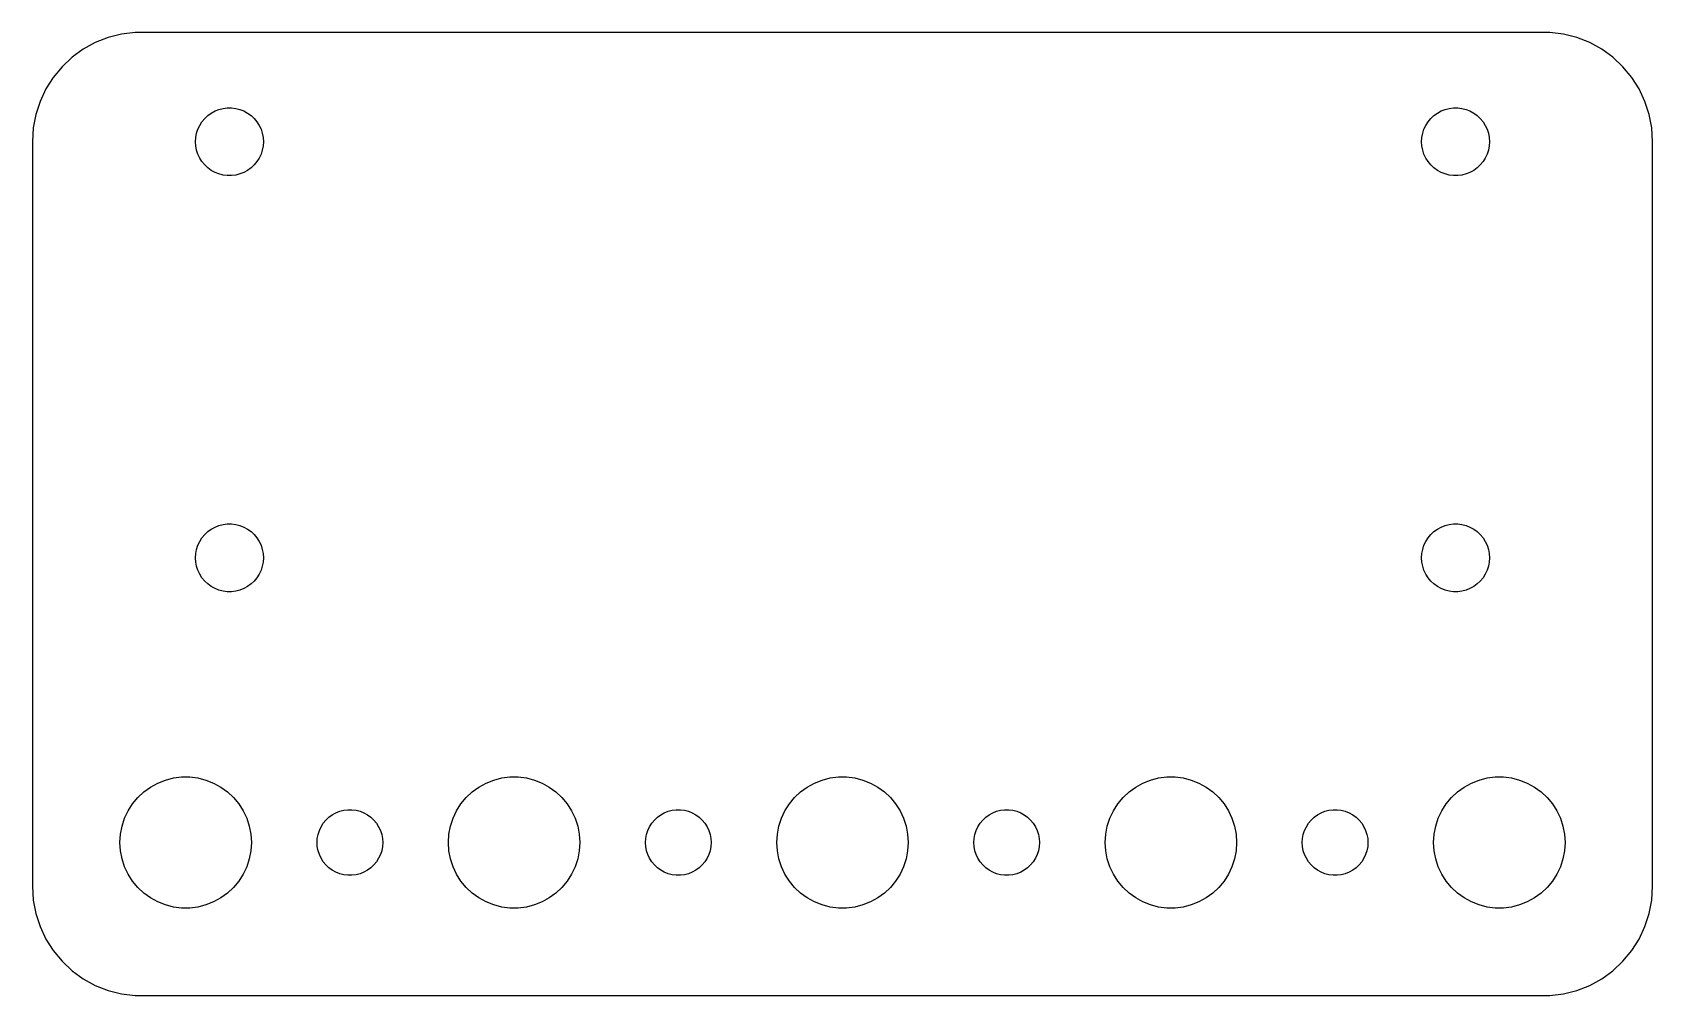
# Model space of a CAD drawing. Header units: metres. Extents: x -37 to 37, y -22 to 22.
import ezdxf

# ---------------------------------------------------------------- set-up
doc = ezdxf.new("R2010")
doc.units = ezdxf.units.M

msp = doc.modelspace()

# ---------------------------------------------------------------- linework, layer by layer
for p, q in [((-34.1289, 21.5241), (-34.6791, 21.2216)), ((-33.5451, 21.7553), (-34.1289, 21.5241)), ((-32.9369, 21.9114), (-33.5451, 21.7553)), ((-32.3139, 21.9901), (-32.9369, 21.9114)), ((32.3139, 21.9901), (-32.3139, 21.9901)), ((32.9369, 21.9114), (32.3139, 21.9901)), ((33.5451, 21.7553), (32.9369, 21.9114)), ((34.1289, 21.5241), (33.5451, 21.7553)), ((34.6791, 21.2216), (34.1289, 21.5241)), ((-35.1871, 20.8526), (-35.6448, 20.4227)), ((-34.6791, 21.2216), (-35.1871, 20.8526)), ((35.1871, 20.8526), (34.6791, 21.2216)), ((35.6448, 20.4227), (35.1871, 20.8526)), ((-35.6448, 20.4227), (-36.0451, 19.9389)), ((36.0451, 19.9389), (35.6448, 20.4227)), ((-36.3815, 19.4088), (-36.6489, 18.8406)), ((-36.0451, 19.9389), (-36.3815, 19.4088)), ((36.3815, 19.4088), (36.0451, 19.9389)), ((36.6489, 18.8406), (36.3815, 19.4088)), ((-36.6489, 18.8406), (-36.8429, 18.2434)), ((-28.479, 18.4741), (-28.2904, 18.5225)), ((-28.2904, 18.5225), (-28.0973, 18.5469)), ((-28.0973, 18.5469), (-27.9027, 18.5469)), ((-27.9027, 18.5469), (-27.7095, 18.5225)), ((-27.7095, 18.5225), (-27.521, 18.4741)), ((27.521, 18.4741), (27.7095, 18.5225)), ((27.7095, 18.5225), (27.9027, 18.5469)), ((27.9027, 18.5469), (28.0973, 18.5469)), ((28.0973, 18.5469), (28.2904, 18.5225)), ((28.2904, 18.5225), (28.479, 18.4741)), ((36.8429, 18.2434), (36.6489, 18.8406)), ((-36.8429, 18.2434), (-36.9606, 17.6267)), ((-29.3583, 17.7467), (-29.254, 17.9111)), ((-29.254, 17.9111), (-29.1299, 18.061)), ((-29.1299, 18.061), (-28.988, 18.1943)), ((-28.988, 18.1943), (-28.8305, 18.3087)), ((-28.8305, 18.3087), (-28.66, 18.4025)), ((-28.66, 18.4025), (-28.479, 18.4741)), ((-27.521, 18.4741), (-27.34, 18.4025)), ((-27.34, 18.4025), (-27.1695, 18.3087)), ((-27.1695, 18.3087), (-27.012, 18.1943)), ((-27.012, 18.1943), (-26.8701, 18.061)), ((-26.8701, 18.061), (-26.746, 17.9111)), ((-26.746, 17.9111), (-26.6417, 17.7467)), ((26.6417, 17.7467), (26.746, 17.9111)), ((26.746, 17.9111), (26.8701, 18.061)), ((26.8701, 18.061), (27.012, 18.1943)), ((27.012, 18.1943), (27.1695, 18.3087)), ((27.1695, 18.3087), (27.34, 18.4025)), ((27.34, 18.4025), (27.521, 18.4741)), ((28.479, 18.4741), (28.66, 18.4025)), ((28.66, 18.4025), (28.8305, 18.3087)), ((28.8305, 18.3087), (28.988, 18.1943)), ((28.988, 18.1943), (29.1299, 18.061)), ((29.1299, 18.061), (29.254, 17.9111)), ((29.254, 17.9111), (29.3583, 17.7467)), ((36.9606, 17.6267), (36.8429, 18.2434)), ((-36.9606, 17.6267), (-37, 17)), ((-29.55, 17), (-29.5378, 17.1943)), ((-29.5378, 17.1943), (-29.5013, 17.3855)), ((-29.5013, 17.3855), (-29.4411, 17.5706)), ((-29.4411, 17.5706), (-29.3583, 17.7467)), ((-26.6417, 17.7467), (-26.5588, 17.5706)), ((-26.5588, 17.5706), (-26.4987, 17.3855)), ((-26.4987, 17.3855), (-26.4622, 17.1943)), ((-26.4622, 17.1943), (-26.45, 17)), ((26.45, 17), (26.4622, 17.1943)), ((26.4622, 17.1943), (26.4987, 17.3855)), ((26.4987, 17.3855), (26.5588, 17.5706)), ((26.5588, 17.5706), (26.6417, 17.7467)), ((29.3583, 17.7467), (29.4411, 17.5706)), ((29.4411, 17.5706), (29.5013, 17.3855)), ((29.5013, 17.3855), (29.5378, 17.1943)), ((29.5378, 17.1943), (29.55, 17)), ((37, 17), (36.9606, 17.6267)), ((-37, 17), (-37, -17)), ((-29.5378, 16.8057), (-29.55, 17)), ((-29.5013, 16.6145), (-29.5378, 16.8057)), ((-29.4411, 16.4294), (-29.5013, 16.6145)), ((-29.3583, 16.2533), (-29.4411, 16.4294)), ((-26.5588, 16.4294), (-26.6417, 16.2533)), ((-26.4987, 16.6145), (-26.5588, 16.4294)), ((-26.4622, 16.8057), (-26.4987, 16.6145)), ((-26.45, 17), (-26.4622, 16.8057)), ((26.4622, 16.8057), (26.45, 17)), ((26.4987, 16.6145), (26.4622, 16.8057)), ((26.5588, 16.4294), (26.4987, 16.6145)), ((26.6417, 16.2533), (26.5588, 16.4294)), ((29.4411, 16.4294), (29.3583, 16.2533)), ((29.5013, 16.6145), (29.4411, 16.4294)), ((29.5378, 16.8057), (29.5013, 16.6145)), ((29.55, 17), (29.5378, 16.8057)), ((37, -17), (37, 17)), ((-29.254, 16.0889), (-29.3583, 16.2533)), ((-29.1299, 15.9389), (-29.254, 16.0889)), ((-28.988, 15.8057), (-29.1299, 15.9389)), ((-28.8305, 15.6913), (-28.988, 15.8057)), ((-28.66, 15.5975), (-28.8305, 15.6913)), ((-28.479, 15.5258), (-28.66, 15.5975)), ((-27.34, 15.5975), (-27.521, 15.5258)), ((-27.1695, 15.6913), (-27.34, 15.5975)), ((-27.012, 15.8057), (-27.1695, 15.6913)), ((-26.8701, 15.9389), (-27.012, 15.8057)), ((-26.746, 16.0889), (-26.8701, 15.9389)), ((-26.6417, 16.2533), (-26.746, 16.0889)), ((26.746, 16.0889), (26.6417, 16.2533)), ((26.8701, 15.9389), (26.746, 16.0889)), ((27.012, 15.8057), (26.8701, 15.9389)), ((27.1695, 15.6913), (27.012, 15.8057)), ((27.34, 15.5975), (27.1695, 15.6913)), ((27.521, 15.5258), (27.34, 15.5975)), ((28.66, 15.5975), (28.479, 15.5258)), ((28.8305, 15.6913), (28.66, 15.5975)), ((28.988, 15.8057), (28.8305, 15.6913)), ((29.1299, 15.9389), (28.988, 15.8057)), ((29.254, 16.0889), (29.1299, 15.9389)), ((29.3583, 16.2533), (29.254, 16.0889)), ((-28.2904, 15.4774), (-28.479, 15.5258)), ((-28.0973, 15.453), (-28.2904, 15.4774)), ((-27.9027, 15.453), (-28.0973, 15.453)), ((-27.7095, 15.4774), (-27.9027, 15.453)), ((-27.521, 15.5258), (-27.7095, 15.4774)), ((27.7095, 15.4774), (27.521, 15.5258)), ((27.9027, 15.453), (27.7095, 15.4774)), ((28.0973, 15.453), (27.9027, 15.453)), ((28.2904, 15.4774), (28.0973, 15.453)), ((28.479, 15.5258), (28.2904, 15.4774)), ((-28.988, -0.805695), (-28.8305, -0.691284)), ((-28.8305, -0.691284), (-28.66, -0.597504)), ((-28.66, -0.597504), (-28.479, -0.525848)), ((-28.479, -0.525848), (-28.2904, -0.477448)), ((-28.2904, -0.477448), (-28.0973, -0.453049)), ((-28.0973, -0.453049), (-27.9027, -0.453049)), ((-27.9027, -0.453049), (-27.7095, -0.477448)), ((-27.7095, -0.477448), (-27.521, -0.525848)), ((-27.521, -0.525848), (-27.34, -0.597504)), ((-27.34, -0.597504), (-27.1695, -0.691284)), ((-27.1695, -0.691284), (-27.012, -0.805695)), ((27.012, -0.805695), (27.1695, -0.691284)), ((27.1695, -0.691284), (27.34, -0.597504)), ((27.34, -0.597504), (27.521, -0.525848)), ((27.521, -0.525848), (27.7095, -0.477448)), ((27.7095, -0.477448), (27.9027, -0.453049)), ((27.9027, -0.453049), (28.0973, -0.453049)), ((28.0973, -0.453049), (28.2904, -0.477448)), ((28.2904, -0.477448), (28.479, -0.525848)), ((28.479, -0.525848), (28.66, -0.597504)), ((28.66, -0.597504), (28.8305, -0.691284)), ((28.8305, -0.691284), (28.988, -0.805695)), ((-29.5013, -1.61452), (-29.4411, -1.4294)), ((-29.4411, -1.4294), (-29.3583, -1.25328)), ((-29.3583, -1.25328), (-29.254, -1.08893)), ((-29.254, -1.08893), (-29.1299, -0.93895)), ((-29.1299, -0.93895), (-28.988, -0.805695)), ((-27.012, -0.805695), (-26.8701, -0.93895)), ((-26.8701, -0.93895), (-26.746, -1.08893)), ((-26.746, -1.08893), (-26.6417, -1.25328)), ((-26.6417, -1.25328), (-26.5588, -1.4294)), ((-26.5588, -1.4294), (-26.4987, -1.61452)), ((26.4987, -1.61452), (26.5588, -1.4294)), ((26.5588, -1.4294), (26.6417, -1.25328)), ((26.6417, -1.25328), (26.746, -1.08893)), ((26.746, -1.08893), (26.8701, -0.93895)), ((26.8701, -0.93895), (27.012, -0.805695)), ((28.988, -0.805695), (29.1299, -0.93895)), ((29.1299, -0.93895), (29.254, -1.08893)), ((29.254, -1.08893), (29.3583, -1.25328)), ((29.3583, -1.25328), (29.4411, -1.4294)), ((29.4411, -1.4294), (29.5013, -1.61452)), ((-29.55, -2), (-29.5378, -1.80573)), ((-29.5378, -2.19426), (-29.55, -2)), ((-29.5378, -1.80573), (-29.5013, -1.61452)), ((-29.5013, -2.38547), (-29.5378, -2.19426)), ((-26.4987, -1.61452), (-26.4622, -1.80573)), ((-26.4622, -2.19426), (-26.4987, -2.38547)), ((-26.4622, -1.80573), (-26.45, -2)), ((-26.45, -2), (-26.4622, -2.19426)), ((26.45, -2), (26.4622, -1.80573)), ((26.4622, -2.19426), (26.45, -2)), ((26.4622, -1.80573), (26.4987, -1.61452)), ((26.4987, -2.38547), (26.4622, -2.19426)), ((29.5013, -1.61452), (29.5378, -1.80573)), ((29.5378, -2.19426), (29.5013, -2.38547)), ((29.5378, -1.80573), (29.55, -2)), ((29.55, -2), (29.5378, -2.19426)), ((-29.4411, -2.57059), (-29.5013, -2.38547)), ((-29.3583, -2.7467), (-29.4411, -2.57059)), ((-29.254, -2.91106), (-29.3583, -2.7467)), ((-29.1299, -3.06104), (-29.254, -2.91106)), ((-26.746, -2.91106), (-26.8701, -3.06104)), ((-26.6417, -2.7467), (-26.746, -2.91106)), ((-26.5588, -2.57059), (-26.6417, -2.7467)), ((-26.4987, -2.38547), (-26.5588, -2.57059)), ((26.5588, -2.57059), (26.4987, -2.38547)), ((26.6417, -2.7467), (26.5588, -2.57059)), ((26.746, -2.91106), (26.6417, -2.7467)), ((26.8701, -3.06104), (26.746, -2.91106)), ((29.254, -2.91106), (29.1299, -3.06104)), ((29.3583, -2.7467), (29.254, -2.91106)), ((29.4411, -2.57059), (29.3583, -2.7467)), ((29.5013, -2.38547), (29.4411, -2.57059)), ((-28.988, -3.19429), (-29.1299, -3.06104)), ((-28.8305, -3.3087), (-28.988, -3.19429)), ((-28.66, -3.40248), (-28.8305, -3.3087)), ((-28.479, -3.47414), (-28.66, -3.40248)), ((-28.2904, -3.52254), (-28.479, -3.47414)), ((-28.0973, -3.54694), (-28.2904, -3.52254)), ((-27.9027, -3.54694), (-28.0973, -3.54694)), ((-27.7095, -3.52254), (-27.9027, -3.54694)), ((-27.521, -3.47414), (-27.7095, -3.52254)), ((-27.34, -3.40248), (-27.521, -3.47414)), ((-27.1695, -3.3087), (-27.34, -3.40248)), ((-27.012, -3.19429), (-27.1695, -3.3087)), ((-26.8701, -3.06104), (-27.012, -3.19429)), ((27.012, -3.19429), (26.8701, -3.06104)), ((27.1695, -3.3087), (27.012, -3.19429)), ((27.34, -3.40248), (27.1695, -3.3087)), ((27.521, -3.47414), (27.34, -3.40248)), ((27.7095, -3.52254), (27.521, -3.47414)), ((27.9027, -3.54694), (27.7095, -3.52254)), ((28.0973, -3.54694), (27.9027, -3.54694)), ((28.2904, -3.52254), (28.0973, -3.54694)), ((28.479, -3.47414), (28.2904, -3.52254)), ((28.66, -3.40248), (28.479, -3.47414)), ((28.8305, -3.3087), (28.66, -3.40248)), ((28.988, -3.19429), (28.8305, -3.3087)), ((29.1299, -3.06104), (28.988, -3.19429)), ((-31.9123, -12.6884), (-31.6075, -12.467)), ((-31.6075, -12.467), (-31.2773, -12.2855)), ((-31.2773, -12.2855), (-30.927, -12.1468)), ((-30.927, -12.1468), (-30.5621, -12.0531)), ((-30.5621, -12.0531), (-30.1884, -12.0059)), ((-30.1884, -12.0059), (-29.8116, -12.0059)), ((-29.8116, -12.0059), (-29.4379, -12.0531)), ((-29.4379, -12.0531), (-29.0729, -12.1468)), ((-29.0729, -12.1468), (-28.7227, -12.2855)), ((-28.7227, -12.2855), (-28.3925, -12.467)), ((-28.3925, -12.467), (-28.0877, -12.6884)), ((-16.9123, -12.6884), (-16.6075, -12.467)), ((-16.6075, -12.467), (-16.2773, -12.2855)), ((-16.2773, -12.2855), (-15.927, -12.1468)), ((-15.927, -12.1468), (-15.5621, -12.0531)), ((-15.5621, -12.0531), (-15.1884, -12.0059)), ((-15.1884, -12.0059), (-14.8116, -12.0059)), ((-14.8116, -12.0059), (-14.4379, -12.0531)), ((-14.4379, -12.0531), (-14.0729, -12.1468)), ((-14.0729, -12.1468), (-13.7227, -12.2855)), ((-13.7227, -12.2855), (-13.3925, -12.467)), ((-13.3925, -12.467), (-13.0877, -12.6884)), ((-1.91226, -12.6884), (-1.60747, -12.467)), ((-1.60747, -12.467), (-1.27733, -12.2855)), ((-1.27733, -12.2855), (-0.927048, -12.1468)), ((-0.927048, -12.1468), (-0.562134, -12.0531)), ((-0.562134, -12.0531), (-0.18837, -12.0059)), ((-0.18837, -12.0059), (0.18837, -12.0059)), ((0.18837, -12.0059), (0.562134, -12.0531)), ((0.562134, -12.0531), (0.927048, -12.1468)), ((0.927048, -12.1468), (1.27733, -12.2855)), ((1.27733, -12.2855), (1.60747, -12.467)), ((1.60747, -12.467), (1.91226, -12.6884)), ((13.0877, -12.6884), (13.3925, -12.467)), ((13.3925, -12.467), (13.7227, -12.2855)), ((13.7227, -12.2855), (14.0729, -12.1468)), ((14.0729, -12.1468), (14.4379, -12.0531)), ((14.4379, -12.0531), (14.8116, -12.0059)), ((14.8116, -12.0059), (15.1884, -12.0059)), ((15.1884, -12.0059), (15.5621, -12.0531)), ((15.5621, -12.0531), (15.927, -12.1468)), ((15.927, -12.1468), (16.2773, -12.2855)), ((16.2773, -12.2855), (16.6075, -12.467)), ((16.6075, -12.467), (16.9123, -12.6884)), ((28.0877, -12.6884), (28.3925, -12.467)), ((28.3925, -12.467), (28.7227, -12.2855)), ((28.7227, -12.2855), (29.0729, -12.1468)), ((29.0729, -12.1468), (29.4379, -12.0531)), ((29.4379, -12.0531), (29.8116, -12.0059)), ((29.8116, -12.0059), (30.1884, -12.0059)), ((30.1884, -12.0059), (30.5621, -12.0531)), ((30.5621, -12.0531), (30.927, -12.1468)), ((30.927, -12.1468), (31.2773, -12.2855)), ((31.2773, -12.2855), (31.6075, -12.467)), ((31.6075, -12.467), (31.9123, -12.6884)), ((-32.6289, -13.5547), (-32.427, -13.2366)), ((-32.427, -13.2366), (-32.1869, -12.9464)), ((-32.1869, -12.9464), (-31.9123, -12.6884)), ((-28.0877, -12.6884), (-27.8131, -12.9464)), ((-27.8131, -12.9464), (-27.5729, -13.2366)), ((-27.5729, -13.2366), (-27.3711, -13.5547)), ((-17.6289, -13.5547), (-17.427, -13.2366)), ((-17.427, -13.2366), (-17.1869, -12.9464)), ((-17.1869, -12.9464), (-16.9123, -12.6884)), ((-13.0877, -12.6884), (-12.8131, -12.9464)), ((-12.8131, -12.9464), (-12.5729, -13.2366)), ((-12.5729, -13.2366), (-12.3711, -13.5547)), ((-2.62891, -13.5547), (-2.42705, -13.2366)), ((-2.42705, -13.2366), (-2.1869, -12.9464)), ((-2.1869, -12.9464), (-1.91226, -12.6884)), ((1.91226, -12.6884), (2.1869, -12.9464)), ((2.1869, -12.9464), (2.42705, -13.2366)), ((2.42705, -13.2366), (2.62891, -13.5547)), ((12.3711, -13.5547), (12.5729, -13.2366)), ((12.5729, -13.2366), (12.8131, -12.9464)), ((12.8131, -12.9464), (13.0877, -12.6884)), ((16.9123, -12.6884), (17.1869, -12.9464)), ((17.1869, -12.9464), (17.427, -13.2366)), ((17.427, -13.2366), (17.6289, -13.5547)), ((27.3711, -13.5547), (27.5729, -13.2366)), ((27.5729, -13.2366), (27.8131, -12.9464)), ((27.8131, -12.9464), (28.0877, -12.6884)), ((31.9123, -12.6884), (32.1869, -12.9464)), ((32.1869, -12.9464), (32.427, -13.2366)), ((32.427, -13.2366), (32.6289, -13.5547)), ((-32.9057, -14.2539), (-32.7893, -13.8956)), ((-32.7893, -13.8956), (-32.6289, -13.5547)), ((-27.3711, -13.5547), (-27.2107, -13.8956)), ((-27.2107, -13.8956), (-27.0942, -14.2539)), ((-23.7135, -14.1183), (-23.5934, -13.9732)), ((-23.5934, -13.9732), (-23.4561, -13.8442)), ((-23.4561, -13.8442), (-23.3037, -13.7335)), ((-23.3037, -13.7335), (-23.1387, -13.6427)), ((-23.1387, -13.6427), (-22.9635, -13.5734)), ((-22.9635, -13.5734), (-22.7811, -13.5266)), ((-22.7811, -13.5266), (-22.5942, -13.5029)), ((-22.5942, -13.5029), (-22.4058, -13.5029)), ((-22.4058, -13.5029), (-22.2189, -13.5266)), ((-22.2189, -13.5266), (-22.0365, -13.5734)), ((-22.0365, -13.5734), (-21.8613, -13.6427)), ((-21.8613, -13.6427), (-21.6963, -13.7335)), ((-21.6963, -13.7335), (-21.5439, -13.8442)), ((-21.5439, -13.8442), (-21.4065, -13.9732)), ((-21.4065, -13.9732), (-21.2865, -14.1183)), ((-17.9057, -14.2539), (-17.7893, -13.8956)), ((-17.7893, -13.8956), (-17.6289, -13.5547)), ((-12.3711, -13.5547), (-12.2107, -13.8956)), ((-12.2107, -13.8956), (-12.0942, -14.2539)), ((-8.71352, -14.1183), (-8.59344, -13.9732)), ((-8.59344, -13.9732), (-8.45613, -13.8442)), ((-8.45613, -13.8442), (-8.30373, -13.7335)), ((-8.30373, -13.7335), (-8.13866, -13.6427)), ((-8.13866, -13.6427), (-7.96352, -13.5734)), ((-7.96352, -13.5734), (-7.78107, -13.5266)), ((-7.78107, -13.5266), (-7.59418, -13.5029)), ((-7.59418, -13.5029), (-7.40581, -13.5029)), ((-7.40581, -13.5029), (-7.21892, -13.5266)), ((-7.21892, -13.5266), (-7.03647, -13.5734)), ((-7.03647, -13.5734), (-6.86133, -13.6427)), ((-6.86133, -13.6427), (-6.69626, -13.7335)), ((-6.69626, -13.7335), (-6.54385, -13.8442)), ((-6.54385, -13.8442), (-6.40654, -13.9732)), ((-6.40654, -13.9732), (-6.28647, -14.1183)), ((-2.90575, -14.2539), (-2.78932, -13.8956)), ((-2.78932, -13.8956), (-2.62891, -13.5547)), ((2.62891, -13.5547), (2.78932, -13.8956)), ((2.78932, -13.8956), (2.90575, -14.2539)), ((6.28647, -14.1183), (6.40654, -13.9732)), ((6.40654, -13.9732), (6.54385, -13.8442)), ((6.54385, -13.8442), (6.69626, -13.7335)), ((6.69626, -13.7335), (6.86133, -13.6427)), ((6.86133, -13.6427), (7.03647, -13.5734)), ((7.03647, -13.5734), (7.21892, -13.5266)), ((7.21892, -13.5266), (7.40581, -13.5029)), ((7.40581, -13.5029), (7.59418, -13.5029)), ((7.59418, -13.5029), (7.78107, -13.5266)), ((7.78107, -13.5266), (7.96352, -13.5734)), ((7.96352, -13.5734), (8.13866, -13.6427)), ((8.13866, -13.6427), (8.30373, -13.7335)), ((8.30373, -13.7335), (8.45613, -13.8442)), ((8.45613, -13.8442), (8.59344, -13.9732)), ((8.59344, -13.9732), (8.71352, -14.1183)), ((12.0942, -14.2539), (12.2107, -13.8956)), ((12.2107, -13.8956), (12.3711, -13.5547)), ((17.6289, -13.5547), (17.7893, -13.8956)), ((17.7893, -13.8956), (17.9057, -14.2539)), ((21.2865, -14.1183), (21.4065, -13.9732)), ((21.4065, -13.9732), (21.5439, -13.8442)), ((21.5439, -13.8442), (21.6963, -13.7335)), ((21.6963, -13.7335), (21.8613, -13.6427)), ((21.8613, -13.6427), (22.0365, -13.5734)), ((22.0365, -13.5734), (22.2189, -13.5266)), ((22.2189, -13.5266), (22.4058, -13.5029)), ((22.4058, -13.5029), (22.5942, -13.5029)), ((22.5942, -13.5029), (22.7811, -13.5266)), ((22.7811, -13.5266), (22.9635, -13.5734)), ((22.9635, -13.5734), (23.1387, -13.6427)), ((23.1387, -13.6427), (23.3037, -13.7335)), ((23.3037, -13.7335), (23.4561, -13.8442)), ((23.4561, -13.8442), (23.5934, -13.9732)), ((23.5934, -13.9732), (23.7135, -14.1183)), ((27.0942, -14.2539), (27.2107, -13.8956)), ((27.2107, -13.8956), (27.3711, -13.5547)), ((32.6289, -13.5547), (32.7893, -13.8956)), ((32.7893, -13.8956), (32.9057, -14.2539)), ((-33, -15), (-32.9763, -14.624)), ((-32.9763, -14.624), (-32.9057, -14.2539)), ((-27.0942, -14.2539), (-27.0237, -14.624)), ((-27.0237, -14.624), (-27, -15)), ((-23.9882, -14.812), (-23.9529, -14.627)), ((-23.9529, -14.627), (-23.8947, -14.4478)), ((-23.8947, -14.4478), (-23.8145, -14.2774)), ((-23.8145, -14.2774), (-23.7135, -14.1183)), ((-21.2865, -14.1183), (-21.1855, -14.2774)), ((-21.1855, -14.2774), (-21.1053, -14.4478)), ((-21.1053, -14.4478), (-21.0471, -14.627)), ((-21.0471, -14.627), (-21.0118, -14.812)), ((-18, -15), (-17.9763, -14.624)), ((-17.9763, -14.624), (-17.9057, -14.2539)), ((-12.0942, -14.2539), (-12.0237, -14.624)), ((-12.0237, -14.624), (-12, -15)), ((-8.98816, -14.812), (-8.95287, -14.627)), ((-8.95287, -14.627), (-8.89465, -14.4478)), ((-8.89465, -14.4478), (-8.81445, -14.2774)), ((-8.81445, -14.2774), (-8.71352, -14.1183)), ((-6.28647, -14.1183), (-6.18553, -14.2774)), ((-6.18553, -14.2774), (-6.10533, -14.4478)), ((-6.10533, -14.4478), (-6.04712, -14.627)), ((-6.04712, -14.627), (-6.01183, -14.812)), ((-3, -15), (-2.97633, -14.624)), ((-2.97633, -14.624), (-2.90575, -14.2539)), ((2.90575, -14.2539), (2.97633, -14.624)), ((2.97633, -14.624), (3, -15)), ((6.01183, -14.812), (6.04712, -14.627)), ((6.04712, -14.627), (6.10533, -14.4478)), ((6.10533, -14.4478), (6.18553, -14.2774)), ((6.18553, -14.2774), (6.28647, -14.1183)), ((8.71352, -14.1183), (8.81445, -14.2774)), ((8.81445, -14.2774), (8.89465, -14.4478)), ((8.89465, -14.4478), (8.95287, -14.627)), ((8.95287, -14.627), (8.98816, -14.812)), ((12, -15), (12.0237, -14.624)), ((12.0237, -14.624), (12.0942, -14.2539)), ((17.9057, -14.2539), (17.9763, -14.624)), ((17.9763, -14.624), (18, -15)), ((21.0118, -14.812), (21.0471, -14.627)), ((21.0471, -14.627), (21.1053, -14.4478)), ((21.1053, -14.4478), (21.1855, -14.2774)), ((21.1855, -14.2774), (21.2865, -14.1183)), ((23.7135, -14.1183), (23.8145, -14.2774)), ((23.8145, -14.2774), (23.8947, -14.4478)), ((23.8947, -14.4478), (23.9529, -14.627)), ((23.9529, -14.627), (23.9882, -14.812)), ((27, -15), (27.0237, -14.624)), ((27.0237, -14.624), (27.0942, -14.2539)), ((32.9057, -14.2539), (32.9763, -14.624)), ((32.9763, -14.624), (33, -15)), ((-32.9763, -15.376), (-33, -15)), ((-32.9057, -15.7461), (-32.9763, -15.376)), ((-27.0237, -15.376), (-27.0942, -15.7461)), ((-27, -15), (-27.0237, -15.376)), ((-24, -15), (-23.9882, -14.812)), ((-23.9882, -15.188), (-24, -15)), ((-23.9529, -15.373), (-23.9882, -15.188)), ((-23.8947, -15.5522), (-23.9529, -15.373)), ((-21.0471, -15.373), (-21.1053, -15.5522)), ((-21.0118, -15.188), (-21.0471, -15.373)), ((-21.0118, -14.812), (-21, -15)), ((-21, -15), (-21.0118, -15.188)), ((-17.9763, -15.376), (-18, -15)), ((-17.9057, -15.7461), (-17.9763, -15.376)), ((-12.0237, -15.376), (-12.0942, -15.7461)), ((-12, -15), (-12.0237, -15.376)), ((-9, -15), (-8.98816, -14.812)), ((-8.98816, -15.188), (-9, -15)), ((-8.95287, -15.373), (-8.98816, -15.188)), ((-8.89465, -15.5522), (-8.95287, -15.373)), ((-6.04712, -15.373), (-6.10533, -15.5522)), ((-6.01183, -15.188), (-6.04712, -15.373)), ((-6.01183, -14.812), (-6, -15)), ((-6, -15), (-6.01183, -15.188)), ((-2.97633, -15.376), (-3, -15)), ((-2.90575, -15.7461), (-2.97633, -15.376)), ((2.97633, -15.376), (2.90575, -15.7461)), ((3, -15), (2.97633, -15.376)), ((6, -15), (6.01183, -14.812)), ((6.01183, -15.188), (6, -15)), ((6.04712, -15.373), (6.01183, -15.188)), ((6.10533, -15.5522), (6.04712, -15.373)), ((8.95287, -15.373), (8.89465, -15.5522)), ((8.98816, -15.188), (8.95287, -15.373)), ((8.98816, -14.812), (9, -15)), ((9, -15), (8.98816, -15.188)), ((12.0237, -15.376), (12, -15)), ((12.0942, -15.7461), (12.0237, -15.376)), ((17.9763, -15.376), (17.9057, -15.7461)), ((18, -15), (17.9763, -15.376)), ((21, -15), (21.0118, -14.812)), ((21.0118, -15.188), (21, -15)), ((21.0471, -15.373), (21.0118, -15.188)), ((21.1053, -15.5522), (21.0471, -15.373)), ((23.9529, -15.373), (23.8947, -15.5522)), ((23.9882, -15.188), (23.9529, -15.373)), ((23.9882, -14.812), (24, -15)), ((24, -15), (23.9882, -15.188)), ((27.0237, -15.376), (27, -15)), ((27.0942, -15.7461), (27.0237, -15.376)), ((32.9763, -15.376), (32.9057, -15.7461)), ((33, -15), (32.9763, -15.376)), ((-32.7893, -16.1044), (-32.9057, -15.7461)), ((-32.6289, -16.4453), (-32.7893, -16.1044)), ((-27.2107, -16.1044), (-27.3711, -16.4453)), ((-27.0942, -15.7461), (-27.2107, -16.1044)), ((-23.8145, -15.7226), (-23.8947, -15.5522)), ((-23.7135, -15.8817), (-23.8145, -15.7226)), ((-23.5934, -16.0268), (-23.7135, -15.8817)), ((-23.4561, -16.1558), (-23.5934, -16.0268)), ((-23.3037, -16.2665), (-23.4561, -16.1558)), ((-23.1387, -16.3572), (-23.3037, -16.2665)), ((-21.6963, -16.2665), (-21.8613, -16.3572)), ((-21.5439, -16.1558), (-21.6963, -16.2665)), ((-21.4065, -16.0268), (-21.5439, -16.1558)), ((-21.2865, -15.8817), (-21.4065, -16.0268)), ((-21.1855, -15.7226), (-21.2865, -15.8817)), ((-21.1053, -15.5522), (-21.1855, -15.7226)), ((-17.7893, -16.1044), (-17.9057, -15.7461)), ((-17.6289, -16.4453), (-17.7893, -16.1044)), ((-12.2107, -16.1044), (-12.3711, -16.4453)), ((-12.0942, -15.7461), (-12.2107, -16.1044)), ((-8.81445, -15.7226), (-8.89465, -15.5522)), ((-8.71352, -15.8817), (-8.81445, -15.7226)), ((-8.59344, -16.0268), (-8.71352, -15.8817)), ((-8.45613, -16.1558), (-8.59344, -16.0268)), ((-8.30373, -16.2665), (-8.45613, -16.1558)), ((-8.13866, -16.3572), (-8.30373, -16.2665)), ((-6.69626, -16.2665), (-6.86133, -16.3572)), ((-6.54385, -16.1558), (-6.69626, -16.2665)), ((-6.40654, -16.0268), (-6.54385, -16.1558)), ((-6.28647, -15.8817), (-6.40654, -16.0268)), ((-6.18553, -15.7226), (-6.28647, -15.8817)), ((-6.10533, -15.5522), (-6.18553, -15.7226)), ((-2.78932, -16.1044), (-2.90575, -15.7461)), ((-2.62891, -16.4453), (-2.78932, -16.1044)), ((2.78932, -16.1044), (2.62891, -16.4453)), ((2.90575, -15.7461), (2.78932, -16.1044)), ((6.18553, -15.7226), (6.10533, -15.5522)), ((6.28647, -15.8817), (6.18553, -15.7226)), ((6.40654, -16.0268), (6.28647, -15.8817)), ((6.54385, -16.1558), (6.40654, -16.0268)), ((6.69626, -16.2665), (6.54385, -16.1558)), ((6.86133, -16.3572), (6.69626, -16.2665)), ((8.30373, -16.2665), (8.13866, -16.3572)), ((8.45613, -16.1558), (8.30373, -16.2665)), ((8.59344, -16.0268), (8.45613, -16.1558)), ((8.71352, -15.8817), (8.59344, -16.0268)), ((8.81445, -15.7226), (8.71352, -15.8817)), ((8.89465, -15.5522), (8.81445, -15.7226)), ((12.2107, -16.1044), (12.0942, -15.7461)), ((12.3711, -16.4453), (12.2107, -16.1044)), ((17.7893, -16.1044), (17.6289, -16.4453)), ((17.9057, -15.7461), (17.7893, -16.1044)), ((21.1855, -15.7226), (21.1053, -15.5522)), ((21.2865, -15.8817), (21.1855, -15.7226)), ((21.4065, -16.0268), (21.2865, -15.8817)), ((21.5439, -16.1558), (21.4065, -16.0268)), ((21.6963, -16.2665), (21.5439, -16.1558)), ((21.8613, -16.3572), (21.6963, -16.2665)), ((23.3037, -16.2665), (23.1387, -16.3572)), ((23.4561, -16.1558), (23.3037, -16.2665)), ((23.5934, -16.0268), (23.4561, -16.1558)), ((23.7135, -15.8817), (23.5934, -16.0268)), ((23.8145, -15.7226), (23.7135, -15.8817)), ((23.8947, -15.5522), (23.8145, -15.7226)), ((27.2107, -16.1044), (27.0942, -15.7461)), ((27.3711, -16.4453), (27.2107, -16.1044)), ((32.7893, -16.1044), (32.6289, -16.4453)), ((32.9057, -15.7461), (32.7893, -16.1044)), ((-37, -17), (-36.9606, -17.6267)), ((-32.427, -16.7634), (-32.6289, -16.4453)), ((-32.1869, -17.0536), (-32.427, -16.7634)), ((-27.5729, -16.7634), (-27.8131, -17.0536)), ((-27.3711, -16.4453), (-27.5729, -16.7634)), ((-22.9635, -16.4266), (-23.1387, -16.3572)), ((-22.7811, -16.4734), (-22.9635, -16.4266)), ((-22.5942, -16.497), (-22.7811, -16.4734)), ((-22.4058, -16.497), (-22.5942, -16.497)), ((-22.2189, -16.4734), (-22.4058, -16.497)), ((-22.0365, -16.4266), (-22.2189, -16.4734)), ((-21.8613, -16.3572), (-22.0365, -16.4266)), ((-17.427, -16.7634), (-17.6289, -16.4453)), ((-17.1869, -17.0536), (-17.427, -16.7634)), ((-12.5729, -16.7634), (-12.8131, -17.0536)), ((-12.3711, -16.4453), (-12.5729, -16.7634)), ((-7.96352, -16.4266), (-8.13866, -16.3572)), ((-7.78107, -16.4734), (-7.96352, -16.4266)), ((-7.59418, -16.497), (-7.78107, -16.4734)), ((-7.40581, -16.497), (-7.59418, -16.497)), ((-7.21892, -16.4734), (-7.40581, -16.497)), ((-7.03647, -16.4266), (-7.21892, -16.4734)), ((-6.86133, -16.3572), (-7.03647, -16.4266)), ((-2.42705, -16.7634), (-2.62891, -16.4453)), ((-2.1869, -17.0536), (-2.42705, -16.7634)), ((2.42705, -16.7634), (2.1869, -17.0536)), ((2.62891, -16.4453), (2.42705, -16.7634)), ((7.03647, -16.4266), (6.86133, -16.3572)), ((7.21892, -16.4734), (7.03647, -16.4266)), ((7.40581, -16.497), (7.21892, -16.4734)), ((7.59418, -16.497), (7.40581, -16.497)), ((7.78107, -16.4734), (7.59418, -16.497)), ((7.96352, -16.4266), (7.78107, -16.4734)), ((8.13866, -16.3572), (7.96352, -16.4266)), ((12.5729, -16.7634), (12.3711, -16.4453)), ((12.8131, -17.0536), (12.5729, -16.7634)), ((17.427, -16.7634), (17.1869, -17.0536)), ((17.6289, -16.4453), (17.427, -16.7634)), ((22.0365, -16.4266), (21.8613, -16.3572)), ((22.2189, -16.4734), (22.0365, -16.4266)), ((22.4058, -16.497), (22.2189, -16.4734)), ((22.5942, -16.497), (22.4058, -16.497)), ((22.7811, -16.4734), (22.5942, -16.497)), ((22.9635, -16.4266), (22.7811, -16.4734)), ((23.1387, -16.3572), (22.9635, -16.4266)), ((27.5729, -16.7634), (27.3711, -16.4453)), ((27.8131, -17.0536), (27.5729, -16.7634)), ((32.427, -16.7634), (32.1869, -17.0536)), ((32.6289, -16.4453), (32.427, -16.7634)), ((36.9606, -17.6267), (37, -17)), ((-36.9606, -17.6267), (-36.8429, -18.2434)), ((-31.9123, -17.3115), (-32.1869, -17.0536)), ((-31.6075, -17.533), (-31.9123, -17.3115)), ((-31.2773, -17.7145), (-31.6075, -17.533)), ((-30.927, -17.8532), (-31.2773, -17.7145)), ((-28.7227, -17.7145), (-29.0729, -17.8532)), ((-28.3925, -17.533), (-28.7227, -17.7145)), ((-28.0877, -17.3115), (-28.3925, -17.533)), ((-27.8131, -17.0536), (-28.0877, -17.3115)), ((-16.9123, -17.3115), (-17.1869, -17.0536)), ((-16.6075, -17.533), (-16.9123, -17.3115)), ((-16.2773, -17.7145), (-16.6075, -17.533)), ((-15.927, -17.8532), (-16.2773, -17.7145)), ((-13.7227, -17.7145), (-14.0729, -17.8532)), ((-13.3925, -17.533), (-13.7227, -17.7145)), ((-13.0877, -17.3115), (-13.3925, -17.533)), ((-12.8131, -17.0536), (-13.0877, -17.3115)), ((-1.91226, -17.3115), (-2.1869, -17.0536)), ((-1.60747, -17.533), (-1.91226, -17.3115)), ((-1.27733, -17.7145), (-1.60747, -17.533)), ((-0.927048, -17.8532), (-1.27733, -17.7145)), ((1.27733, -17.7145), (0.927048, -17.8532)), ((1.60747, -17.533), (1.27733, -17.7145)), ((1.91226, -17.3115), (1.60747, -17.533)), ((2.1869, -17.0536), (1.91226, -17.3115)), ((13.0877, -17.3115), (12.8131, -17.0536)), ((13.3925, -17.533), (13.0877, -17.3115)), ((13.7227, -17.7145), (13.3925, -17.533)), ((14.0729, -17.8532), (13.7227, -17.7145)), ((16.2773, -17.7145), (15.927, -17.8532)), ((16.6075, -17.533), (16.2773, -17.7145)), ((16.9123, -17.3115), (16.6075, -17.533)), ((17.1869, -17.0536), (16.9123, -17.3115)), ((28.0877, -17.3115), (27.8131, -17.0536)), ((28.3925, -17.533), (28.0877, -17.3115)), ((28.7227, -17.7145), (28.3925, -17.533)), ((29.0729, -17.8532), (28.7227, -17.7145)), ((31.2773, -17.7145), (30.927, -17.8532)), ((31.6075, -17.533), (31.2773, -17.7145)), ((31.9123, -17.3115), (31.6075, -17.533)), ((32.1869, -17.0536), (31.9123, -17.3115)), ((36.8429, -18.2434), (36.9606, -17.6267)), ((-36.8429, -18.2434), (-36.6489, -18.8406)), ((-30.5621, -17.9469), (-30.927, -17.8532)), ((-30.1884, -17.9941), (-30.5621, -17.9469)), ((-29.8116, -17.9941), (-30.1884, -17.9941)), ((-29.4379, -17.9469), (-29.8116, -17.9941)), ((-29.0729, -17.8532), (-29.4379, -17.9469)), ((-15.5621, -17.9469), (-15.927, -17.8532)), ((-15.1884, -17.9941), (-15.5621, -17.9469)), ((-14.8116, -17.9941), (-15.1884, -17.9941)), ((-14.4379, -17.9469), (-14.8116, -17.9941)), ((-14.0729, -17.8532), (-14.4379, -17.9469)), ((-0.562134, -17.9469), (-0.927048, -17.8532)), ((-0.18837, -17.9941), (-0.562134, -17.9469)), ((0.18837, -17.9941), (-0.18837, -17.9941)), ((0.562134, -17.9469), (0.18837, -17.9941)), ((0.927048, -17.8532), (0.562134, -17.9469)), ((14.4379, -17.9469), (14.0729, -17.8532)), ((14.8116, -17.9941), (14.4379, -17.9469)), ((15.1884, -17.9941), (14.8116, -17.9941)), ((15.5621, -17.9469), (15.1884, -17.9941)), ((15.927, -17.8532), (15.5621, -17.9469)), ((29.4379, -17.9469), (29.0729, -17.8532)), ((29.8116, -17.9941), (29.4379, -17.9469)), ((30.1884, -17.9941), (29.8116, -17.9941)), ((30.5621, -17.9469), (30.1884, -17.9941)), ((30.927, -17.8532), (30.5621, -17.9469)), ((36.6489, -18.8406), (36.8429, -18.2434)), ((-36.6489, -18.8406), (-36.3815, -19.4088)), ((36.3815, -19.4088), (36.6489, -18.8406)), ((-36.3815, -19.4088), (-36.0451, -19.9389)), ((-36.0451, -19.9389), (-35.6448, -20.4227)), ((35.6448, -20.4227), (36.0451, -19.9389)), ((36.0451, -19.9389), (36.3815, -19.4088)), ((-35.6448, -20.4227), (-35.1871, -20.8526)), ((35.1871, -20.8526), (35.6448, -20.4227)), ((-35.1871, -20.8526), (-34.6791, -21.2216)), ((-34.6791, -21.2216), (-34.1289, -21.5241)), ((34.1289, -21.5241), (34.6791, -21.2216)), ((34.6791, -21.2216), (35.1871, -20.8526)), ((-34.1289, -21.5241), (-33.5451, -21.7553)), ((-33.5451, -21.7553), (-32.9369, -21.9114)), ((-32.9369, -21.9114), (-32.3139, -21.9901)), ((-32.3139, -21.9901), (32.3139, -21.9901)), ((32.3139, -21.9901), (32.9369, -21.9114)), ((32.9369, -21.9114), (33.5451, -21.7553)), ((33.5451, -21.7553), (34.1289, -21.5241))]:
    msp.add_line(p, q)

doc.saveas('drawing.dxf')
